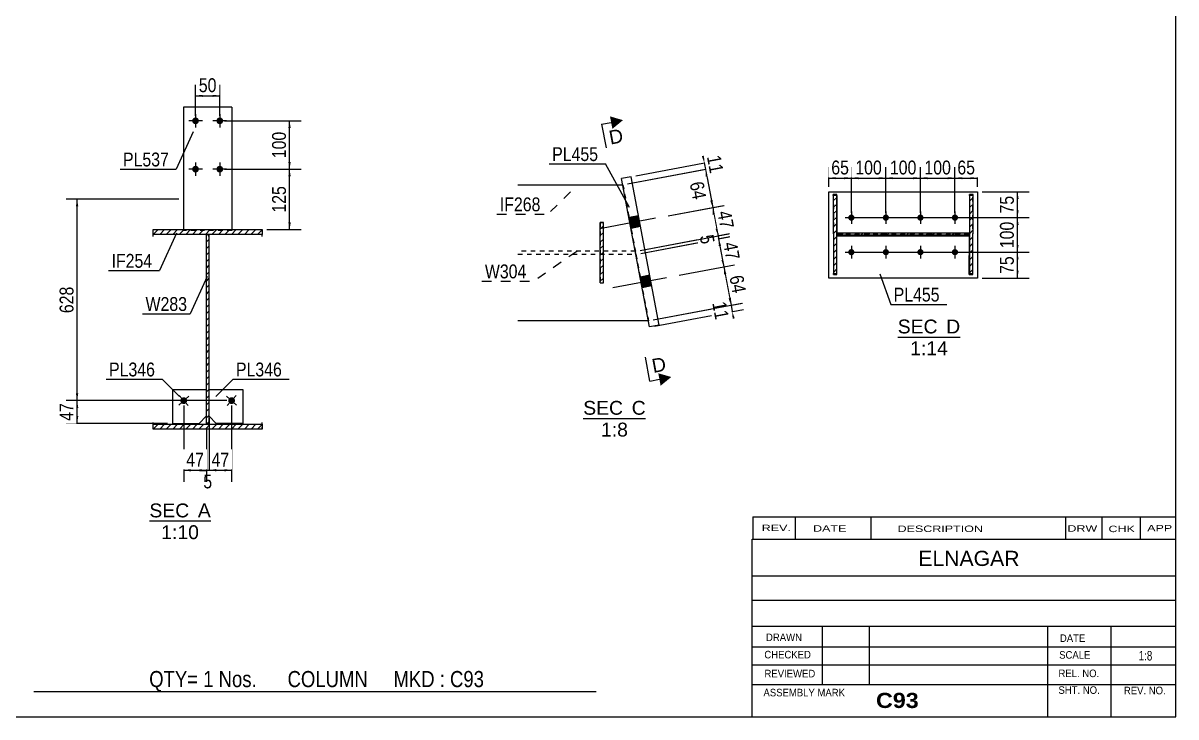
# Model space of a CAD drawing. Header units: millimetres. Extents: x -276 to 137, y -175 to 112.
# Drawn here: x -101.4 to 136.9, y -174.6 to -31.1 of the extents above; entities that cross this region are included whole.
import ezdxf

# ---------------------------------------------------------------- set-up
doc = ezdxf.new("R2010")
doc.units = ezdxf.units.MM
doc.linetypes.add('DXK_LINE_DOT1', pattern=[1.8814, 0.9407, -0.9407])
doc.linetypes.add('DXK_LINE_DOT2', pattern=[3.9198, 1.9599, -1.9599])
doc.styles.add('Arial', font='ARIAL.TTF', dxfattribs={"height": 0.2})
doc.styles.add('Arial Bold', font='ARIALBD.TTF', dxfattribs={"height": 0.2})
doc.styles.add('Arial Narrow', font='ARIALN.TTF', dxfattribs={"height": 0.2})

# ---------------------------------------------------------------- blocks, each defined once
blk = doc.blocks.new('Unknown-622170523-1210')
at = {"color": 5, "linetype": 'Continuous'}
for p, q in [((136.94, -174.57), (136.94, 112.43)), ((-273.06, -174.57), (136.94, -174.57))]:
    blk.add_line(p, q, dxfattribs=at)
blk = doc.blocks.new('Unknown-622170523-12 - 1257')
at = {"color": 1, "linetype": 'Continuous'}
blk.add_line((-75.31, -134.05), (-62.63, -134.05), dxfattribs=at)
at = {"color": 0, "linetype": 'Continuous'}
for points in [[(-67.09, -133.3), (-67.09, -130.3), (-75.31, -130.3), (-75.31, -133.3)], [(-62.63, -133.3), (-62.63, -130.3), (-65.29, -130.3), (-65.29, -133.3)], [(-65.08, -137.8), (-65.08, -134.8), (-72.86, -134.8), (-72.86, -137.8)]]:
    blk.add_wipeout(points, dxfattribs=at)
at = {"color": 136, "linetype": 'Continuous', "style": 'Arial'}
for s, height, p in [('SEC', 2.865, (-75.31, -133.3)), ('A', 2.87, (-65.29, -133.3)), ('1:10', 2.865, (-72.86, -137.8))]:
    blk.add_text(s, height=height, dxfattribs=at).set_placement(p)
blk = doc.blocks.new('Unknown-622170523-13 - 23750')
at = {"color": 1, "linetype": 'Continuous'}
blk.add_line((79.42, -96.01), (92.33, -96.01), dxfattribs=at)
at = {"color": 0, "linetype": 'Continuous'}
for points in [[(87.64, -95.26), (87.64, -92.26), (79.42, -92.26), (79.42, -95.26)], [(92.33, -95.26), (92.33, -92.26), (89.44, -92.26), (89.44, -95.26)], [(89.77, -99.76), (89.77, -96.76), (81.99, -96.76), (81.99, -99.76)]]:
    blk.add_wipeout(points, dxfattribs=at)
at = {"color": 136, "linetype": 'Continuous', "style": 'Arial'}
for s, height, p in [('SEC', 2.865, (79.42, -95.26)), ('D', 2.87, (89.44, -95.26)), ('1:14', 2.865, (81.99, -99.76))]:
    blk.add_text(s, height=height, dxfattribs=at).set_placement(p)
blk = doc.blocks.new('Unknown-622170523-14 - 12879')
at = {"color": 1, "linetype": 'Continuous'}
blk.add_line((14.39, -112.83), (27.3, -112.83), dxfattribs=at)
at = {"color": 0, "linetype": 'Continuous'}
for points in [[(22.61, -112.08), (22.61, -109.08), (14.39, -109.08), (14.39, -112.08)], [(27.3, -112.08), (27.3, -109.08), (24.41, -109.08), (24.41, -112.08)], [(23.63, -116.58), (23.63, -113.58), (18.07, -113.58), (18.07, -116.58)]]:
    blk.add_wipeout(points, dxfattribs=at)
at = {"color": 136, "linetype": 'Continuous', "style": 'Arial'}
for s, height, p in [('SEC', 2.865, (14.39, -112.08)), ('C', 2.87, (24.41, -112.08)), ('1:8', 2.865, (18.07, -116.58))]:
    blk.add_text(s, height=height, dxfattribs=at).set_placement(p)
blk = doc.blocks.new('Part-622170523-9562 - 1257')
at = {"linetype": 'Continuous'}
h = blk.add_hatch(dxfattribs=at)
h.set_pattern_fill('', scale=0.3, style=0, pattern_type=0)
h.set_pattern_definition([(45, (-74.5075, -115.0615), (-0.67352, 0.67352), [])])
h.paths.add_polyline_path([(-74.51, -114.06), (-74.51, -115.06), (-52.01, -115.06), (-52.01, -114.06)])
at = {"color": 2, "linetype": 'Continuous'}
for p, q in [((-74.51, -114.06), (-74.51, -113.66)), ((-74.51, -115.06), (-74.51, -114.06)), ((-74.51, -114.06), (-52.01, -114.06)), ((-52.01, -114.06), (-52.01, -113.66)), ((-52.01, -114.06), (-52.01, -115.06)), ((-52.01, -115.06), (-74.51, -115.06))]:
    blk.add_line(p, q, dxfattribs=at)
at = {"color": 7, "linetype": 'DXK_LINE_DOT1'}
for p, q in [((-74.51, -115.06), (-74.51, -114.66)), ((-52.01, -115.06), (-52.01, -114.66))]:
    blk.add_line(p, q, dxfattribs=at)
blk = doc.blocks.new('Bolt-622170523-15239 - 1257')
at = {"linetype": 'Continuous'}
for points in [[(-65.06, -51.29, -1), (-66.46, -51.29, -1)], [(-60.06, -51.29, -1), (-61.46, -51.29, -1)], [(-65.06, -61.29, -1), (-66.46, -61.29, -1)], [(-60.06, -61.29, -1), (-61.46, -61.29, -1)]]:
    blk.add_hatch(color=3, dxfattribs=at).paths.add_polyline_path(points)
at = {"color": 3, "linetype": 'Continuous'}
for p, q in [((-65.76, -49.89), (-65.76, -52.69)), ((-60.76, -49.89), (-60.76, -52.69)), ((-64.36, -51.29), (-67.16, -51.29)), ((-59.36, -51.29), (-62.16, -51.29)), ((-64.36, -61.29), (-67.16, -61.29)), ((-65.76, -59.89), (-65.76, -62.69)), ((-59.36, -61.29), (-62.16, -61.29)), ((-60.76, -59.89), (-60.76, -62.69))]:
    blk.add_line(p, q, dxfattribs=at)
blk = doc.blocks.new('Part-622170523-9581 - 1257')
at = {"color": 2, "linetype": 'Continuous'}
for p, q in [((-68.26, -48.45), (-68.26, -73.79)), ((-58.26, -48.45), (-68.26, -48.45)), ((-58.26, -48.45), (-58.26, -73.79))]:
    blk.add_line(p, q, dxfattribs=at)
at = {"color": 7, "linetype": 'DXK_LINE_DOT1'}
for p, q in [((-68.26, -73.79), (-68.26, -73.95)), ((-58.26, -73.79), (-58.26, -73.95)), ((-58.26, -73.95), (-68.26, -73.95))]:
    blk.add_line(p, q, dxfattribs=at)
blk = doc.blocks.new('Part-622170523-15208 - 1257')
at = {"color": 2, "linetype": 'Continuous'}
for p, q in [((-70.54, -106.86), (-63.54, -106.86)), ((-70.54, -106.86), (-70.54, -113.86)), ((-63.54, -106.86), (-63.54, -112.36)), ((-70.54, -113.86), (-65.04, -113.86)), ((-63.54, -112.36), (-65.04, -113.86))]:
    blk.add_line(p, q, dxfattribs=at)
blk = doc.blocks.new('Part-622170523-9630 - 1257')
at = {"linetype": 'Continuous'}
h = blk.add_hatch(dxfattribs=at)
h.set_pattern_fill('', scale=0.3, style=0, pattern_type=0)
h.set_pattern_definition([(45, (-63.5075, -114.0614), (-0.67352, 0.67352), [])])
h.paths.add_polyline_path([(-63.51, -74.79), (-63.51, -114.06), (-63.01, -114.06), (-63.01, -74.79)])
at = {"color": 7, "linetype": 'DXK_LINE_DOT1'}
for p, q in [((-63.51, -75.19), (-63.51, -74.79)), ((-63.01, -75.19), (-63.01, -74.79)), ((-63.51, -114.06), (-63.51, -113.66)), ((-63.01, -114.06), (-63.01, -113.66))]:
    blk.add_line(p, q, dxfattribs=at)
at = {"color": 2, "linetype": 'Continuous'}
for p, q in [((-63.51, -91.76), (-63.51, -74.79)), ((-63.51, -74.79), (-63.01, -74.79)), ((-63.01, -74.79), (-63.01, -91.76)), ((-63.51, -114.06), (-63.51, -91.86)), ((-63.01, -91.86), (-63.01, -114.06)), ((-63.01, -114.06), (-63.51, -114.06))]:
    blk.add_line(p, q, dxfattribs=at)
blk = doc.blocks.new('Part-622170523-15187 - 1257')
at = {"linetype": 'Continuous'}
h = blk.add_hatch(dxfattribs=at)
h.set_pattern_fill('', scale=0.3, style=0, pattern_type=0)
h.set_pattern_definition([(45, (-74.5075, -74.7867), (-0.67352, 0.67352), [])])
h.paths.add_polyline_path([(-74.51, -73.79), (-74.51, -74.79), (-52.01, -74.79), (-52.01, -73.79)])
at = {"color": 7, "linetype": 'DXK_LINE_DOT1'}
for p, q in [((-74.51, -74.19), (-74.51, -73.79)), ((-52.01, -74.19), (-52.01, -73.79))]:
    blk.add_line(p, q, dxfattribs=at)
at = {"color": 2, "linetype": 'Continuous'}
for p, q in [((-74.51, -74.79), (-74.51, -73.79)), ((-74.51, -73.79), (-52.01, -73.79)), ((-52.01, -73.79), (-52.01, -74.79)), ((-74.51, -75.19), (-74.51, -74.79)), ((-52.01, -74.79), (-74.51, -74.79)), ((-52.01, -75.19), (-52.01, -74.79))]:
    blk.add_line(p, q, dxfattribs=at)
blk = doc.blocks.new('Part-622170523-15211 - 1257')
at = {"color": 2, "linetype": 'Continuous'}
for p, q in [((-62.98, -112.36), (-62.98, -106.86)), ((-62.98, -106.86), (-55.98, -106.86)), ((-55.98, -106.86), (-55.98, -113.86)), ((-61.48, -113.86), (-62.98, -112.36)), ((-55.98, -113.86), (-61.48, -113.86))]:
    blk.add_line(p, q, dxfattribs=at)
blk = doc.blocks.new('Bolt-622170523-15260 - 1257')
at = {"linetype": 'Continuous'}
blk.add_hatch(color=3, dxfattribs=at).paths.add_polyline_path([(-67.69, -108.69, -1), (-68.73, -109.63, -1)])
at = {"color": 3, "linetype": 'Continuous'}
for p, q in [((-67.17, -108.22), (-69.24, -110.1)), ((-69.15, -108.12), (-67.27, -110.2))]:
    blk.add_line(p, q, dxfattribs=at)
blk = doc.blocks.new('Bolt-622170523-15263 - 1257')
at = {"linetype": 'Continuous'}
blk.add_hatch(color=3, dxfattribs=at).paths.add_polyline_path([(-57.79, -109.63, -1), (-58.83, -108.69, -1)])
at = {"color": 3, "linetype": 'Continuous'}
for p, q in [((-57.27, -110.1), (-59.34, -108.22)), ((-57.37, -108.12), (-59.25, -110.2))]:
    blk.add_line(p, q, dxfattribs=at)
blk = doc.blocks.new('Part-622170523-23816 - 23750')
at = {"color": 2, "linetype": 'Continuous'}
for p, q in [((65.18, -83.81), (65.18, -65.96)), ((65.18, -65.96), (95.9, -65.96)), ((95.9, -65.96), (95.9, -83.81)), ((95.9, -83.81), (65.18, -83.81))]:
    blk.add_line(p, q, dxfattribs=at)
blk = doc.blocks.new('Part-622170523-23751 - 23750')
at = {"linetype": 'Continuous'}
h = blk.add_hatch(dxfattribs=at)
h.set_pattern_fill('', scale=0.3, style=0, pattern_type=0)
h.set_pattern_definition([(45, (66.8234, -74.5269), (-0.67352, 0.67352), [])])
h.paths.add_polyline_path([(94.26, -74.53), (66.82, -74.53), (66.82, -74.89), (94.25, -74.89)])
at = {"color": 7, "linetype": 'DXK_LINE_DOT1'}
for p, q in [((66.84, -74.7), (66.82, -74.53)), ((66.84, -75.07), (66.84, -74.7)), ((66.84, -74.7), (94.24, -74.7)), ((94.24, -74.7), (94.26, -74.53)), ((94.24, -74.7), (94.24, -75.07))]:
    blk.add_line(p, q, dxfattribs=at)
at = {"color": 2, "linetype": 'Continuous'}
for p, q in [((94.26, -74.53), (66.82, -74.53)), ((66.82, -74.53), (66.82, -74.89)), ((66.82, -74.89), (66.84, -75.07)), ((66.82, -74.89), (94.25, -74.89)), ((66.84, -75.07), (94.24, -75.07)), ((94.24, -75.07), (94.25, -74.89)), ((94.25, -74.89), (94.26, -74.53))]:
    blk.add_line(p, q, dxfattribs=at)
blk = doc.blocks.new('Part-622170523-23772 - 23750')
at = {"linetype": 'Continuous'}
h = blk.add_hatch(dxfattribs=at)
h.set_pattern_fill('', scale=0.3, style=0, pattern_type=0)
h.set_pattern_definition([(45, (94.2796, -66.5324), (-0.67352, 0.67352), [])])
h.paths.add_polyline_path([(94.99, -66.53), (94.28, -66.53), (94.23, -82.88), (94.94, -82.88)])
at = {"color": 2, "linetype": 'Continuous'}
for p, q in [((94.28, -66.53), (94.23, -82.88)), ((94.26, -66.71), (94.24, -74.53)), ((94.26, -66.71), (94.28, -66.53)), ((94.99, -66.53), (94.28, -66.53)), ((94.94, -82.88), (94.99, -66.53)), ((94.21, -83.06), (94.24, -75.07)), ((94.21, -83.06), (94.23, -82.88)), ((94.21, -83.06), (94.93, -83.06)), ((94.23, -82.88), (94.94, -82.88)), ((94.93, -83.06), (94.94, -82.88))]:
    blk.add_line(p, q, dxfattribs=at)
at = {"color": 7, "linetype": 'DXK_LINE_DOT1'}
for p, q in [((94.98, -66.71), (94.26, -66.71)), ((94.93, -83.06), (94.98, -66.71)), ((94.98, -66.71), (94.99, -66.53)), ((94.24, -74.53), (94.24, -74.7))]:
    blk.add_line(p, q, dxfattribs=at)
blk = doc.blocks.new('Part-622170523-23756 - 23750')
at = {"linetype": 'Continuous'}
h = blk.add_hatch(dxfattribs=at)
h.set_pattern_fill('', scale=0.3, style=0, pattern_type=0)
h.set_pattern_definition([(45, (66.085, -66.5324), (-0.67352, 0.67352), [])])
h.paths.add_polyline_path([(66.8, -66.53), (66.09, -66.53), (66.13, -82.88), (66.85, -82.88)])
at = {"color": 7, "linetype": 'DXK_LINE_DOT1'}
for p, q in [((66.1, -66.71), (66.09, -66.53)), ((66.82, -66.71), (66.1, -66.71)), ((66.1, -66.71), (66.15, -83.06)), ((66.84, -74.53), (66.84, -74.7))]:
    blk.add_line(p, q, dxfattribs=at)
at = {"color": 2, "linetype": 'Continuous'}
for p, q in [((66.8, -66.53), (66.09, -66.53)), ((66.09, -66.53), (66.13, -82.88)), ((66.82, -66.71), (66.8, -66.53)), ((66.85, -82.88), (66.8, -66.53)), ((66.82, -66.71), (66.84, -74.53)), ((66.86, -83.06), (66.84, -75.07)), ((66.15, -83.06), (66.13, -82.88)), ((66.13, -82.88), (66.85, -82.88)), ((66.15, -83.06), (66.86, -83.06)), ((66.86, -83.06), (66.85, -82.88))]:
    blk.add_line(p, q, dxfattribs=at)
blk = doc.blocks.new('Bolt-622170523-23877 - 23750')
at = {"linetype": 'Continuous'}
for points in [[(69.83, -70.67, -1), (69.83, -71.96, -1)], [(76.97, -70.67, -1), (76.97, -71.96, -1)], [(84.11, -70.67, -1), (84.11, -71.96, -1)], [(91.25, -70.67, -1), (91.25, -71.96, -1)], [(69.83, -77.81, -1), (69.83, -79.1, -1)], [(76.97, -77.81, -1), (76.97, -79.1, -1)], [(84.11, -77.81, -1), (84.11, -79.1, -1)], [(91.25, -77.81, -1), (91.25, -79.1, -1)]]:
    blk.add_hatch(color=3, dxfattribs=at).paths.add_polyline_path(points)
at = {"color": 3, "linetype": 'Continuous'}
for p, q in [((68.54, -71.31), (71.11, -71.31)), ((69.83, -70.03), (69.83, -72.6)), ((75.68, -71.31), (78.25, -71.31)), ((76.97, -70.03), (76.97, -72.6)), ((82.83, -71.31), (85.4, -71.31)), ((84.11, -70.03), (84.11, -72.6)), ((89.97, -71.31), (92.54, -71.31)), ((91.25, -70.03), (91.25, -72.6)), ((68.54, -78.46), (71.11, -78.46)), ((69.83, -77.17), (69.83, -79.74)), ((75.68, -78.46), (78.25, -78.46)), ((76.97, -77.17), (76.97, -79.74)), ((82.83, -78.46), (85.4, -78.46)), ((84.11, -77.17), (84.11, -79.74)), ((89.97, -78.46), (92.54, -78.46)), ((91.25, -77.17), (91.25, -79.74))]:
    blk.add_line(p, q, dxfattribs=at)
blk = doc.blocks.new('Part-622170523-17867 - 12879')
at = {"color": 2, "linetype": 'Continuous'}
for p, q in [((24.31, -62.85), (22.34, -63.22)), ((28.11, -93.93), (22.34, -63.22)), ((30.08, -93.56), (24.31, -62.85)), ((30.08, -93.56), (28.11, -93.93))]:
    blk.add_line(p, q, dxfattribs=at)
blk = doc.blocks.new('Part-622170523-12938 - 12879')
at = {"linetype": 'Continuous'}
h = blk.add_hatch(dxfattribs=at)
h.set_pattern_fill('', scale=0.3, style=0, pattern_type=0)
h.set_pattern_definition([(45, (17.9218, -72.3231), (-0.67352, 0.67352), [])])
h.paths.add_polyline_path([(18.55, -72.32), (17.92, -72.32), (17.92, -84.82), (18.55, -84.82)])
at = {"color": 7, "linetype": 'DXK_LINE_DOT1'}
for p, q in [((18.55, -72.32), (17.92, -72.32)), ((17.92, -72.32), (17.92, -84.82)), ((18.55, -84.82), (18.55, -72.32)), ((17.92, -84.82), (18.55, -84.82))]:
    blk.add_line(p, q, dxfattribs=at)
at = {"color": 2, "linetype": 'Continuous'}
for p, q in [((17.92, -84.82), (17.92, -72.32)), ((17.92, -72.32), (18.55, -72.32)), ((18.55, -84.82), (18.55, -72.32)), ((17.92, -84.82), (18.55, -84.82))]:
    blk.add_line(p, q, dxfattribs=at)
blk = doc.blocks.new('Part-622170523-12890 - 12879')
at = {"color": 7, "linetype": 'DXK_LINE_DOT1'}
for p, q in [((25.17, -78.26), (0.9, -78.26)), ((25.29, -78.89), (25.17, -78.26)), ((0.9, -78.89), (25.29, -78.89))]:
    blk.add_line(p, q, dxfattribs=at)
blk = doc.blocks.new('Part-622170523-12895 - 12879')
at = {"color": 7, "linetype": 'DXK_LINE_DOT1'}
for p, q in [((0.9, -64.51), (22.59, -64.51)), ((22.59, -64.51), (25.17, -78.26)), ((25.29, -78.89), (27.87, -92.64)), ((27.87, -92.64), (0.9, -92.64))]:
    blk.add_line(p, q, dxfattribs=at)
blk = doc.blocks.new('Part-622170523-15293 - 12879')
at = {"color": 2, "linetype": 'Continuous'}
for p, q in [((0.9, -64.51), (22.59, -64.51)), ((27.87, -92.64), (0.9, -92.64))]:
    blk.add_line(p, q, dxfattribs=at)
blk = doc.blocks.new('Bolt-622170523-17870 - 12879')
at = {"linetype": 'Continuous'}
for points in [[(23.87, -71.32), (24.28, -73.54), (26.25, -73.17), (25.83, -70.96)], [(23.87, -71.32), (24.28, -73.54), (26.25, -73.17), (25.83, -70.96)], [(23.87, -71.32), (24.28, -73.54), (26.25, -73.17), (25.83, -70.96)], [(23.87, -71.32), (24.28, -73.54), (26.25, -73.17), (25.83, -70.96)], [(26.17, -83.61), (26.59, -85.82), (28.56, -85.45), (28.14, -83.24)], [(26.17, -83.61), (26.59, -85.82), (28.56, -85.45), (28.14, -83.24)], [(26.17, -83.61), (26.59, -85.82), (28.56, -85.45), (28.14, -83.24)], [(26.17, -83.61), (26.59, -85.82), (28.56, -85.45), (28.14, -83.24)]]:
    blk.add_hatch(color=3, dxfattribs=at).paths.add_polyline_path(points)
at = {"color": 3, "linetype": 'Continuous'}
for p, q in [((29.33, -71.44), (18.18, -73.54)), ((29.33, -71.44), (18.18, -73.54)), ((29.33, -71.44), (18.18, -73.54)), ((29.33, -71.44), (18.18, -73.54)), ((25.83, -70.96), (23.87, -71.32)), ((25.83, -70.96), (23.87, -71.32)), ((25.83, -70.96), (23.87, -71.32)), ((25.83, -70.96), (23.87, -71.32)), ((26.25, -73.17), (24.28, -73.54)), ((26.25, -73.17), (24.28, -73.54)), ((26.25, -73.17), (24.28, -73.54)), ((26.25, -73.17), (24.28, -73.54)), ((28.14, -83.24), (26.17, -83.61)), ((28.14, -83.24), (26.17, -83.61)), ((28.14, -83.24), (26.17, -83.61)), ((28.14, -83.24), (26.17, -83.61)), ((31.63, -83.73), (20.48, -85.82)), ((31.63, -83.73), (20.48, -85.82)), ((31.63, -83.73), (20.48, -85.82)), ((31.63, -83.73), (20.48, -85.82)), ((28.56, -85.45), (26.59, -85.82)), ((28.56, -85.45), (26.59, -85.82)), ((28.56, -85.45), (26.59, -85.82)), ((28.56, -85.45), (26.59, -85.82))]:
    blk.add_line(p, q, dxfattribs=at)
blk = doc.blocks.new('StraightDimension-622170523-21143 - 1257')
at = {"linetype": 'Continuous'}
for points in [[(-61.48, -123.8), (-62.98, -123.55), (-61.48, -123.3)], [(-59.81, -123.3), (-58.31, -123.55), (-59.81, -123.8)]]:
    blk.add_hatch(color=7, dxfattribs=at).paths.add_polyline_path(points)
at = {"color": 7, "linetype": 'Continuous'}
for p, q in [((-58.31, -110.16), (-58.31, -125.95)), ((-62.98, -112.76), (-62.98, -125.95)), ((-62.98, -123.55), (-58.31, -123.55))]:
    blk.add_line(p, q, dxfattribs=at)
at = {"color": 0}
blk.add_wipeout([(-58.21, -123.4), (-58.21, -119.2), (-63.07, -119.2), (-63.07, -123.4)], dxfattribs=at)
at = {"color": 3, "style": 'Arial Narrow'}
blk.add_text('47', height=2.863, dxfattribs=at).set_placement((-62.47, -122.8))
blk = doc.blocks.new('StraightDimension-622170523-21144 - 1257')
at = {"linetype": 'Continuous'}
for points in [[(-65.01, -123.3), (-63.51, -123.55), (-65.01, -123.8)], [(-61.48, -123.8), (-62.98, -123.55), (-61.48, -123.3)]]:
    blk.add_hatch(color=7, dxfattribs=at).paths.add_polyline_path(points)
at = {"color": 7, "linetype": 'Continuous'}
for p, q in [((-62.98, -112.76), (-62.98, -125.8)), ((-63.51, -114.73), (-63.51, -125.8)), ((-63.51, -123.55), (-62.98, -123.55))]:
    blk.add_line(p, q, dxfattribs=at)
at = {"color": 0}
blk.add_wipeout([(-61.73, -127.9), (-61.73, -123.7), (-64.76, -123.7), (-64.76, -127.9)], dxfattribs=at)
at = {"color": 3, "style": 'Arial Narrow'}
blk.add_text('5', height=2.86, dxfattribs=at).set_placement((-64.16, -127.3))
blk = doc.blocks.new('StraightDimension-622170523-21183 - 1257')
at = {"linetype": 'Continuous'}
for points in [[(-90.51, -110.66), (-90.26, -109.16), (-90.01, -110.66)], [(-90.01, -112.36), (-90.26, -113.86), (-90.51, -112.36)]]:
    blk.add_hatch(color=7, dxfattribs=at).paths.add_polyline_path(points)
at = {"color": 7, "linetype": 'Continuous'}
for p, q in [((-59.31, -109.16), (-92.51, -109.16)), ((-90.26, -113.86), (-90.26, -109.16)), ((-71.54, -113.86), (-92.51, -113.86))]:
    blk.add_line(p, q, dxfattribs=at)
at = {"color": 0}
blk.add_wipeout([(-90.41, -109.08), (-94.61, -109.08), (-94.61, -113.94), (-90.41, -113.94)], dxfattribs=at)
at = {"color": 3, "style": 'Arial Narrow'}
blk.add_text('47', height=2.863, rotation=90.0002, dxfattribs=at).set_placement((-91.01, -113.34))
blk = doc.blocks.new('StraightDimension-622170523-14575 - 1257')
at = {"linetype": 'Continuous'}
for points in [[(-64.26, -46.36), (-65.76, -46.11), (-64.26, -45.86)], [(-62.26, -45.86), (-60.76, -46.11), (-62.26, -46.36)]]:
    blk.add_hatch(color=7, dxfattribs=at).paths.add_polyline_path(points)
at = {"color": 7, "linetype": 'Continuous'}
for p, q in [((-65.76, -50.29), (-65.76, -43.86)), ((-60.76, -50.29), (-60.76, -43.86)), ((-65.76, -46.11), (-60.76, -46.11))]:
    blk.add_line(p, q, dxfattribs=at)
at = {"color": 0}
blk.add_wipeout([(-60.83, -45.96), (-60.83, -41.76), (-65.69, -41.76), (-65.69, -45.96)], dxfattribs=at)
at = {"color": 3, "style": 'Arial Narrow'}
blk.add_text('50', height=2.863, dxfattribs=at).set_placement((-65.09, -45.36))
blk = doc.blocks.new('StraightDimension-622170523-21057 - 1257')
at = {"linetype": 'Continuous'}
for points in [[(-46.58, -52.79), (-46.33, -51.29), (-46.08, -52.79)], [(-46.08, -59.79), (-46.33, -61.29), (-46.58, -59.79)]]:
    blk.add_hatch(color=7, dxfattribs=at).paths.add_polyline_path(points)
at = {"color": 7, "linetype": 'Continuous'}
for p, q in [((-59.76, -51.29), (-43.93, -51.29)), ((-46.33, -61.29), (-46.33, -51.29)), ((-59.76, -61.29), (-43.93, -61.29))]:
    blk.add_line(p, q, dxfattribs=at)
at = {"color": 0}
blk.add_wipeout([(-46.48, -52.95), (-50.68, -52.95), (-50.68, -59.63), (-46.48, -59.63)], dxfattribs=at)
at = {"color": 3, "style": 'Arial Narrow'}
blk.add_text('100', height=2.863, rotation=90.0002, dxfattribs=at).set_placement((-47.08, -59.03))
blk = doc.blocks.new('StraightDimension-622170523-21058 - 1257')
at = {"linetype": 'Continuous'}
for points in [[(-46.58, -62.79), (-46.33, -61.29), (-46.08, -62.79)], [(-46.08, -72.29), (-46.33, -73.79), (-46.58, -72.29)]]:
    blk.add_hatch(color=7, dxfattribs=at).paths.add_polyline_path(points)
at = {"color": 7, "linetype": 'Continuous'}
for p, q in [((-59.76, -61.29), (-43.93, -61.29)), ((-46.33, -73.79), (-46.33, -61.29)), ((-51.01, -73.79), (-43.93, -73.79))]:
    blk.add_line(p, q, dxfattribs=at)
at = {"color": 0}
blk.add_wipeout([(-46.48, -64.2), (-50.68, -64.2), (-50.68, -70.88), (-46.48, -70.88)], dxfattribs=at)
at = {"color": 3, "style": 'Arial Narrow'}
blk.add_text('125', height=2.863, rotation=90.0002, dxfattribs=at).set_placement((-47.08, -70.28))
blk = doc.blocks.new('StraightDimension-622170523-21145 - 1257')
at = {"linetype": 'Continuous'}
for points in [[(-66.71, -123.8), (-68.21, -123.55), (-66.71, -123.3)], [(-65.01, -123.3), (-63.51, -123.55), (-65.01, -123.8)]]:
    blk.add_hatch(color=7, dxfattribs=at).paths.add_polyline_path(points)
at = {"color": 7, "linetype": 'Continuous'}
for p, q in [((-68.21, -110.16), (-68.21, -125.95)), ((-63.51, -114.73), (-63.51, -125.95)), ((-68.21, -123.55), (-63.51, -123.55))]:
    blk.add_line(p, q, dxfattribs=at)
at = {"color": 0}
blk.add_wipeout([(-63.43, -123.4), (-63.43, -119.2), (-68.29, -119.2), (-68.29, -123.4)], dxfattribs=at)
at = {"color": 3, "style": 'Arial Narrow'}
blk.add_text('47', height=2.863, dxfattribs=at).set_placement((-67.69, -122.8))
blk = doc.blocks.new('StraightDimension-622170523-21182 - 1257')
at = {"linetype": 'Continuous'}
for points in [[(-90.51, -68.99), (-90.26, -67.49), (-90.01, -68.99)], [(-90.01, -107.66), (-90.26, -109.16), (-90.51, -107.66)]]:
    blk.add_hatch(color=7, dxfattribs=at).paths.add_polyline_path(points)
at = {"color": 7, "linetype": 'Continuous'}
for p, q in [((-69.21, -67.49), (-92.51, -67.49)), ((-90.26, -109.16), (-90.26, -67.49)), ((-59.31, -109.16), (-92.51, -109.16))]:
    blk.add_line(p, q, dxfattribs=at)
at = {"color": 0}
blk.add_wipeout([(-90.41, -84.98), (-94.61, -84.98), (-94.61, -91.67), (-90.41, -91.67)], dxfattribs=at)
at = {"color": 3, "style": 'Arial Narrow'}
blk.add_text('628', height=2.863, rotation=90.0002, dxfattribs=at).set_placement((-91.01, -91.07))
blk = doc.blocks.new('StraightDimension-622170523-23906 - 23750')
at = {"linetype": 'Continuous'}
for points in [[(92.75, -63.38), (91.25, -63.13), (92.75, -62.88)], [(94.4, -62.88), (95.9, -63.13), (94.4, -63.38)]]:
    blk.add_hatch(color=7, dxfattribs=at).paths.add_polyline_path(points)
at = {"color": 7, "linetype": 'Continuous'}
for p, q in [((91.25, -70.31), (91.25, -60.88)), ((95.9, -64.96), (95.9, -60.88)), ((91.25, -63.13), (95.9, -63.13))]:
    blk.add_line(p, q, dxfattribs=at)
at = {"color": 0}
blk.add_wipeout([(96, -62.98), (96, -58.78), (91.15, -58.78), (91.15, -62.98)], dxfattribs=at)
at = {"color": 3, "style": 'Arial Narrow'}
blk.add_text('65', height=2.863, dxfattribs=at).set_placement((91.75, -62.38))
blk = doc.blocks.new('StraightDimension-622170523-23907 - 23750')
at = {"linetype": 'Continuous'}
for points in [[(85.61, -63.38), (84.11, -63.13), (85.61, -62.88)], [(89.75, -62.88), (91.25, -63.13), (89.75, -63.38)]]:
    blk.add_hatch(color=7, dxfattribs=at).paths.add_polyline_path(points)
at = {"color": 7, "linetype": 'Continuous'}
for p, q in [((84.11, -70.31), (84.11, -60.88)), ((91.25, -70.31), (91.25, -60.88)), ((84.11, -63.13), (91.25, -63.13))]:
    blk.add_line(p, q, dxfattribs=at)
at = {"color": 0}
blk.add_wipeout([(91.02, -62.98), (91.02, -58.78), (84.34, -58.78), (84.34, -62.98)], dxfattribs=at)
at = {"color": 3, "style": 'Arial Narrow'}
blk.add_text('100', height=2.863, dxfattribs=at).set_placement((84.94, -62.38))
blk = doc.blocks.new('StraightDimension-622170523-23908 - 23750')
at = {"linetype": 'Continuous'}
for points in [[(78.47, -63.38), (76.97, -63.13), (78.47, -62.88)], [(82.61, -62.88), (84.11, -63.13), (82.61, -63.38)]]:
    blk.add_hatch(color=7, dxfattribs=at).paths.add_polyline_path(points)
at = {"color": 7, "linetype": 'Continuous'}
for p, q in [((76.97, -70.31), (76.97, -60.88)), ((84.11, -70.31), (84.11, -60.88)), ((76.97, -63.13), (84.11, -63.13))]:
    blk.add_line(p, q, dxfattribs=at)
at = {"color": 0}
blk.add_wipeout([(83.88, -62.98), (83.88, -58.78), (77.2, -58.78), (77.2, -62.98)], dxfattribs=at)
at = {"color": 3, "style": 'Arial Narrow'}
blk.add_text('100', height=2.863, dxfattribs=at).set_placement((77.8, -62.38))
blk = doc.blocks.new('StraightDimension-622170523-23909 - 23750')
at = {"linetype": 'Continuous'}
for points in [[(71.33, -63.38), (69.83, -63.13), (71.33, -62.88)], [(75.47, -62.88), (76.97, -63.13), (75.47, -63.38)]]:
    blk.add_hatch(color=7, dxfattribs=at).paths.add_polyline_path(points)
at = {"color": 7, "linetype": 'Continuous'}
for p, q in [((69.83, -70.31), (69.83, -60.88)), ((76.97, -70.31), (76.97, -60.88)), ((69.83, -63.13), (76.97, -63.13))]:
    blk.add_line(p, q, dxfattribs=at)
at = {"color": 0}
blk.add_wipeout([(76.74, -62.98), (76.74, -58.78), (70.05, -58.78), (70.05, -62.98)], dxfattribs=at)
at = {"color": 3, "style": 'Arial Narrow'}
blk.add_text('100', height=2.863, dxfattribs=at).set_placement((70.65, -62.38))
blk = doc.blocks.new('StraightDimension-622170523-23910 - 23750')
at = {"linetype": 'Continuous'}
for points in [[(66.68, -63.38), (65.18, -63.13), (66.68, -62.88)], [(68.33, -62.88), (69.83, -63.13), (68.33, -63.38)]]:
    blk.add_hatch(color=7, dxfattribs=at).paths.add_polyline_path(points)
at = {"color": 7, "linetype": 'Continuous'}
for p, q in [((65.18, -64.96), (65.18, -60.88)), ((69.83, -70.31), (69.83, -60.88)), ((65.18, -63.13), (69.83, -63.13))]:
    blk.add_line(p, q, dxfattribs=at)
at = {"color": 0}
blk.add_wipeout([(69.93, -62.98), (69.93, -58.78), (65.08, -58.78), (65.08, -62.98)], dxfattribs=at)
at = {"color": 3, "style": 'Arial Narrow'}
blk.add_text('65', height=2.863, dxfattribs=at).set_placement((65.68, -62.38))
blk = doc.blocks.new('StraightDimension-622170523-23933 - 23750')
at = {"linetype": 'Continuous'}
for points in [[(103.92, -67.46), (104.17, -65.96), (104.42, -67.46)], [(104.42, -69.81), (104.17, -71.31), (103.92, -69.81)]]:
    blk.add_hatch(color=7, dxfattribs=at).paths.add_polyline_path(points)
at = {"color": 7, "linetype": 'Continuous'}
for p, q in [((96.9, -65.96), (106.57, -65.96)), ((104.17, -71.31), (104.17, -65.96)), ((70.83, -71.31), (106.57, -71.31))]:
    blk.add_line(p, q, dxfattribs=at)
at = {"color": 0}
blk.add_wipeout([(104.02, -66.21), (99.82, -66.21), (99.82, -71.06), (104.02, -71.06)], dxfattribs=at)
at = {"color": 3, "style": 'Arial Narrow'}
blk.add_text('75', height=2.863, rotation=90.0002, dxfattribs=at).set_placement((103.42, -70.46))
blk = doc.blocks.new('StraightDimension-622170523-23934 - 23750')
at = {"linetype": 'Continuous'}
for points in [[(103.92, -72.81), (104.17, -71.31), (104.42, -72.81)], [(104.42, -76.96), (104.17, -78.46), (103.92, -76.96)]]:
    blk.add_hatch(color=7, dxfattribs=at).paths.add_polyline_path(points)
at = {"color": 7, "linetype": 'Continuous'}
for p, q in [((70.83, -71.31), (106.57, -71.31)), ((104.17, -78.46), (104.17, -71.31)), ((70.83, -78.46), (106.57, -78.46))]:
    blk.add_line(p, q, dxfattribs=at)
at = {"color": 0}
blk.add_wipeout([(104.02, -71.54), (99.82, -71.54), (99.82, -78.23), (104.02, -78.23)], dxfattribs=at)
at = {"color": 3, "style": 'Arial Narrow'}
blk.add_text('100', height=2.863, rotation=90.0002, dxfattribs=at).set_placement((103.42, -77.63))
blk = doc.blocks.new('StraightDimension-622170523-23935 - 23750')
at = {"linetype": 'Continuous'}
for points in [[(103.92, -79.96), (104.17, -78.46), (104.42, -79.96)], [(104.42, -82.31), (104.17, -83.81), (103.92, -82.31)]]:
    blk.add_hatch(color=7, dxfattribs=at).paths.add_polyline_path(points)
at = {"color": 7, "linetype": 'Continuous'}
for p, q in [((70.83, -78.46), (106.57, -78.46)), ((104.17, -83.81), (104.17, -78.46)), ((96.9, -83.81), (106.57, -83.81))]:
    blk.add_line(p, q, dxfattribs=at)
at = {"color": 0}
blk.add_wipeout([(104.02, -78.71), (99.82, -78.71), (99.82, -83.56), (104.02, -83.56)], dxfattribs=at)
at = {"color": 3, "style": 'Arial Narrow'}
blk.add_text('75', height=2.863, rotation=90.0002, dxfattribs=at).set_placement((103.42, -82.96))
blk = doc.blocks.new('StraightDimension-622170523-21671 - 12879')
at = {"linetype": 'Continuous'}
for points in [[(44.93, -87.91), (44.96, -89.43), (44.44, -88)], [(45.23, -92.24), (45.2, -90.72), (45.72, -92.15)]]:
    blk.add_hatch(color=7, dxfattribs=at).paths.add_polyline_path(points)
at = {"color": 7, "linetype": 'Continuous'}
for p, q in [((28.85, -92.45), (47.32, -88.98)), ((29.1, -93.74), (47.56, -90.28)), ((44.96, -89.43), (45.2, -90.72))]:
    blk.add_line(p, q, dxfattribs=at)
at = {"color": 0}
blk.add_wipeout([(41.25, -93.26), (45.38, -92.49), (44.48, -87.71), (40.36, -88.49)], dxfattribs=at)
at = {"color": 3, "style": 'Arial Narrow'}
blk.add_text('11', height=2.863, rotation=-79.3661, dxfattribs=at).set_placement((41.06, -88.97))
blk = doc.blocks.new('StraightDimension-622170523-21672 - 12879')
at = {"linetype": 'Continuous'}
for points in [[(43.5, -83.03), (43.47, -81.51), (43.99, -82.93)], [(44.93, -87.91), (44.96, -89.43), (44.44, -88)]]:
    blk.add_hatch(color=7, dxfattribs=at).paths.add_polyline_path(points)
at = {"color": 7, "linetype": 'Continuous'}
for p, q in [((34.24, -83.24), (45.68, -81.09)), ((43.47, -81.51), (44.96, -89.43)), ((28.85, -92.45), (47.17, -89.01))]:
    blk.add_line(p, q, dxfattribs=at)
at = {"color": 0}
blk.add_wipeout([(44.81, -87.83), (48.94, -87.05), (48.04, -82.28), (43.91, -83.05)], dxfattribs=at)
at = {"color": 3, "style": 'Arial Narrow'}
blk.add_text('64', height=2.863, rotation=-79.3661, dxfattribs=at).set_placement((44.61, -83.53))
blk = doc.blocks.new('StraightDimension-622170523-21673 - 12879')
at = {"linetype": 'Continuous'}
for points in [[(42.41, -77.2), (42.38, -75.68), (42.9, -77.1)], [(43.44, -79.99), (43.47, -81.51), (42.95, -80.08)]]:
    blk.add_hatch(color=7, dxfattribs=at).paths.add_polyline_path(points)
at = {"color": 7, "linetype": 'Continuous'}
for p, q in [((26.27, -78.7), (44.59, -75.26)), ((42.38, -75.68), (43.47, -81.51)), ((34.24, -83.24), (45.68, -81.09))]:
    blk.add_line(p, q, dxfattribs=at)
at = {"color": 0}
blk.add_wipeout([(43.52, -80.95), (47.65, -80.18), (46.75, -75.4), (42.62, -76.18)], dxfattribs=at)
at = {"color": 3, "style": 'Arial Narrow'}
blk.add_text('47', height=2.863, rotation=-79.3661, dxfattribs=at).set_placement((43.32, -76.66))
blk = doc.blocks.new('StraightDimension-622170523-21674 - 12879')
at = {"linetype": 'Continuous'}
for points in [[(42.23, -73.53), (42.26, -75.05), (41.74, -73.62)], [(42.41, -77.2), (42.38, -75.68), (42.9, -77.1)]]:
    blk.add_hatch(color=7, dxfattribs=at).paths.add_polyline_path(points)
at = {"color": 7, "linetype": 'Continuous'}
for p, q in [((26.15, -78.08), (44.62, -74.61)), ((26.27, -78.7), (44.73, -75.23)), ((42.26, -75.05), (42.38, -75.68))]:
    blk.add_line(p, q, dxfattribs=at)
at = {"color": 0}
blk.add_wipeout([(38.32, -77.65), (42.45, -76.88), (41.89, -73.9), (37.76, -74.68)], dxfattribs=at)
at = {"color": 3, "style": 'Arial Narrow'}
blk.add_text('5', height=2.86, rotation=-79.3661, dxfattribs=at).set_placement((38.46, -75.16))
blk = doc.blocks.new('StraightDimension-622170523-21675 - 12879')
at = {"linetype": 'Continuous'}
for points in [[(41.19, -70.74), (41.16, -69.22), (41.69, -70.65)], [(42.23, -73.53), (42.26, -75.05), (41.74, -73.62)]]:
    blk.add_hatch(color=7, dxfattribs=at).paths.add_polyline_path(points)
at = {"color": 7, "linetype": 'Continuous'}
for p, q in [((31.94, -70.95), (43.37, -68.81)), ((41.16, -69.22), (42.26, -75.05)), ((26.15, -78.08), (44.47, -74.64))]:
    blk.add_line(p, q, dxfattribs=at)
at = {"color": 0}
blk.add_wipeout([(42.31, -74.49), (46.43, -73.72), (45.54, -68.95), (41.41, -69.72)], dxfattribs=at)
at = {"color": 3, "style": 'Arial Narrow'}
blk.add_text('47', height=2.863, rotation=-79.3661, dxfattribs=at).set_placement((42.11, -70.2))
blk = doc.blocks.new('StraightDimension-622170523-21676 - 12879')
at = {"linetype": 'Continuous'}
for points in [[(39.71, -62.82), (39.68, -61.3), (40.2, -62.73)], [(41.13, -67.7), (41.16, -69.22), (40.64, -67.79)]]:
    blk.add_hatch(color=7, dxfattribs=at).paths.add_polyline_path(points)
at = {"color": 7, "linetype": 'Continuous'}
for p, q in [((23.57, -64.33), (42.03, -60.86)), ((39.68, -61.3), (41.16, -69.22)), ((31.94, -70.95), (43.52, -68.78))]:
    blk.add_line(p, q, dxfattribs=at)
at = {"color": 0}
blk.add_wipeout([(36.59, -68.45), (40.72, -67.68), (39.82, -62.9), (35.7, -63.68)], dxfattribs=at)
at = {"color": 3, "style": 'Arial Narrow'}
blk.add_text('64', height=2.863, rotation=-79.3661, dxfattribs=at).set_placement((36.4, -64.16))
blk = doc.blocks.new('StraightDimension-622170523-21677 - 12879')
at = {"linetype": 'Continuous'}
for points in [[(39.4, -58.49), (39.43, -60.01), (38.91, -58.58)], [(39.71, -62.82), (39.68, -61.3), (40.2, -62.73)]]:
    blk.add_hatch(color=7, dxfattribs=at).paths.add_polyline_path(points)
at = {"color": 7, "linetype": 'Continuous'}
for p, q in [((25.29, -62.66), (41.64, -59.59)), ((23.57, -64.33), (41.89, -60.89)), ((39.43, -60.01), (39.68, -61.3))]:
    blk.add_line(p, q, dxfattribs=at)
at = {"color": 0}
blk.add_wipeout([(40.15, -63.01), (44.28, -62.24), (43.38, -57.47), (39.25, -58.24)], dxfattribs=at)
at = {"color": 3, "style": 'Arial Narrow'}
blk.add_text('11', height=2.863, rotation=-79.3661, dxfattribs=at).set_placement((39.95, -58.72))
blk = doc.blocks.new('CBS_CALLOFF-622170523-23970')
at = {"color": 7, "linetype": 'Continuous'}
blk.add_line((-99.18, -169.31), (17.05, -169.32), dxfattribs=at)
at = {"color": 3, "linetype": 'Continuous', "style": 'Arial Narrow'}
blk.add_text('QTY= 1 Nos.      COLUMN     MKD : C93', height=3.3405, dxfattribs=at).set_placement((-75.35, -168.41))
blk = doc.blocks.new('CBS_NAME_BLOG-622170523-23971')
at = {"color": 7, "linetype": 'Continuous'}
for p, q in [((49.35, -137.82), (136.87, -137.82)), ((49.35, -174.53), (49.35, -137.83)), ((49.35, -145.36), (136.87, -145.36)), ((49.43, -150.41), (136.94, -150.41)), ((49.35, -155.79), (136.87, -155.79)), ((63.88, -167.89), (63.88, -155.79)), ((73.56, -167.87), (73.56, -155.8)), ((110.48, -174.53), (110.48, -155.8)), ((123.53, -174.53), (123.53, -155.79)), ((49.36, -160.09), (136.94, -160.07)), ((49.35, -163.83), (136.87, -163.83)), ((49.35, -167.88), (136.87, -167.88)), ((49.35, -174.57), (136.94, -174.57))]:
    blk.add_line(p, q, dxfattribs=at)
at = {"color": 3, "linetype": 'Continuous', "style": 'Arial'}
blk.add_text('ELNAGAR', height=3.133, dxfattribs=at).set_placement((83.68, -143.35))
at = {"color": 3, "linetype": 'Continuous'}
for s, height, style, width, p in [('DRAWN', 1.566, 'Arial', 0.9, (52.18, -158.89)), ('DATE', 1.566, 'Arial', 0.9, (112.95, -159.06)), ('CHECKED', 1.566, 'Arial', 0.9, (51.84, -162.47)), ('SCALE', 1.566, 'Arial', 0.9, (112.8, -162.53)), ('1:8', 1.957, 'Arial Narrow', 0.9, (129.25, -162.89)), ('REVIEWED', 1.566, 'Arial', 0.9, (51.87, -166.39)), ('REL. NO.', 1.566, 'Arial', 0.9, (112.66, -166.34)), ('ASSEMBLY MARK', 1.5663, 'Arial', 0.9, (51.66, -170.32)), ('SHT. NO.', 1.566, 'Arial', 0.9, (112.65, -169.8)), ('REV. NO.', 1.566, 'Arial', 0.9, (126.18, -169.89)), ('C93', 3.131, 'Arial Bold', 1.1, (74.93, -172.72))]:
    blk.add_text(s, height=height, dxfattribs=dict(at, style=style, width=width)).set_placement(p)
blk = doc.blocks.new('CBS_REVISION-622170523-23972')
at = {"color": 7, "linetype": 'Continuous'}
for p, q in [((49.44, -133.19), (136.94, -133.19)), ((49.44, -133.19), (49.44, -137.82)), ((58.23, -133.19), (58.23, -137.82)), ((73.83, -133.19), (73.83, -137.76)), ((114.08, -133.19), (114.08, -137.82)), ((121.63, -133.19), (121.63, -137.82)), ((129.57, -133.19), (129.57, -137.82)), ((49.44, -137.82), (136.94, -137.82))]:
    blk.add_line(p, q, dxfattribs=at)
at = {"color": 7, "style": 'Arial Narrow', "width": 1.7}
for s, height, p in [('REV.', 1.326, (51.3, -136.15)), ('DATE', 1.326, (61.92, -136.26)), ('DESCRIPTION', 1.3257, (79.4, -136.32)), ('DRW', 1.326, (114.51, -136.26)), ('CHK', 1.326, (123, -136.35)), ('APP', 1.326, (131, -136.19))]:
    blk.add_text(s, height=height, dxfattribs=at).set_placement(p)
blk = doc.blocks.new('Mark-622170523-15522 - 1257')
at = {"color": 7, "linetype": 'Continuous'}
blk.add_line((-69.11, -108.29), (-72.64, -104.75), dxfattribs=at)
at = {"color": 0}
blk.add_wipeout([(-74.14, -104.15), (-74.14, -101.15), (-83.65, -101.15), (-83.65, -104.15)], dxfattribs=at)
blk.add_wipeout([(-74.14, -104.15), (-74.14, -101.15), (-83.65, -101.15), (-83.65, -104.15)], dxfattribs=at)
at = {"color": 7, "linetype": 'Continuous'}
blk.add_line((-84.25, -104.75), (-72.64, -104.75), dxfattribs=at)
at = {"color": 3, "style": 'Arial Narrow'}
blk.add_text('PL346', height=2.863, dxfattribs=at).set_placement((-83.65, -104.15))
blk = doc.blocks.new('Mark-622170523-15525 - 1257')
at = {"color": 0}
blk.add_wipeout([(-47.91, -104.15), (-47.91, -101.15), (-57.41, -101.15), (-57.41, -104.15)], dxfattribs=at)
blk.add_wipeout([(-47.91, -104.15), (-47.91, -101.15), (-57.41, -101.15), (-57.41, -104.15)], dxfattribs=at)
at = {"color": 7, "linetype": 'Continuous'}
for p, q in [((-61.55, -108.29), (-58.01, -104.75)), ((-58.01, -104.75), (-46.41, -104.75))]:
    blk.add_line(p, q, dxfattribs=at)
at = {"color": 3, "style": 'Arial Narrow'}
blk.add_text('PL346', height=2.863, dxfattribs=at).set_placement((-57.41, -104.15))
blk = doc.blocks.new('Mark-622170523-21063 - 1257')
at = {"color": 7, "linetype": 'Continuous'}
blk.add_line((-66.23, -53.58), (-69.76, -61.32), dxfattribs=at)
at = {"color": 0}
blk.add_wipeout([(-71.26, -60.72), (-71.26, -57.72), (-80.77, -57.72), (-80.77, -60.72)], dxfattribs=at)
blk.add_wipeout([(-71.26, -60.72), (-71.26, -57.72), (-80.77, -57.72), (-80.77, -60.72)], dxfattribs=at)
at = {"color": 7, "linetype": 'Continuous'}
blk.add_line((-81.37, -61.32), (-69.76, -61.32), dxfattribs=at)
at = {"color": 3, "style": 'Arial Narrow'}
blk.add_text('PL537', height=2.863, dxfattribs=at).set_placement((-80.77, -60.72))
blk = doc.blocks.new('Mark-622170523-21066 - 1257')
at = {"color": 0}
blk.add_wipeout([(-67.51, -90.61), (-67.51, -87.61), (-76.1, -87.61), (-76.1, -90.61)], dxfattribs=at)
blk.add_wipeout([(-67.51, -90.61), (-67.51, -87.61), (-76.1, -87.61), (-76.1, -90.61)], dxfattribs=at)
at = {"color": 7, "linetype": 'Continuous'}
for p in [(-63.37, -83.47), (-76.7, -91.21)]:
    blk.add_line(p, (-66.91, -91.21), dxfattribs=at)
at = {"color": 3, "style": 'Arial Narrow'}
blk.add_text('W283', height=2.863, dxfattribs=at).set_placement((-76.1, -90.61))
blk = doc.blocks.new('Mark-622170523-21069 - 1257')
at = {"color": 7, "linetype": 'Continuous'}
blk.add_line((-69.69, -74.54), (-73.22, -82.28), dxfattribs=at)
at = {"color": 0}
blk.add_wipeout([(-74.72, -81.68), (-74.72, -78.68), (-83.13, -78.68), (-83.13, -81.68)], dxfattribs=at)
blk.add_wipeout([(-74.72, -81.68), (-74.72, -78.68), (-83.13, -78.68), (-83.13, -81.68)], dxfattribs=at)
at = {"color": 7, "linetype": 'Continuous'}
blk.add_line((-83.73, -82.28), (-73.22, -82.28), dxfattribs=at)
at = {"color": 3, "style": 'Arial Narrow'}
blk.add_text('IF254', height=2.863, dxfattribs=at).set_placement((-83.13, -81.68))
blk = doc.blocks.new('Mark-622170523-23897 - 23750')
at = {"color": 0}
blk.add_wipeout([(88.08, -88.66), (88.08, -85.66), (78.58, -85.66), (78.58, -88.66)], dxfattribs=at)
blk.add_wipeout([(88.08, -88.66), (88.08, -85.66), (78.58, -85.66), (78.58, -88.66)], dxfattribs=at)
at = {"color": 7, "linetype": 'Continuous'}
for p, q in [((75.71, -82.97), (77.98, -89.26)), ((77.98, -89.26), (89.58, -89.26))]:
    blk.add_line(p, q, dxfattribs=at)
at = {"color": 3, "style": 'Arial Narrow'}
blk.add_text('PL455', height=2.863, dxfattribs=at).set_placement((78.58, -88.66))
blk = doc.blocks.new('Mark-622170523-14440 - 12879')
at = {"color": 7, "linetype": 'DXK_LINE_DOT2'}
blk.add_line((11.79, -65.96), (7.06, -70.6), dxfattribs=at)
at = {"color": 0}
blk.add_wipeout([(5.56, -70), (5.56, -67), (-2.85, -67), (-2.85, -70)], dxfattribs=at)
blk.add_wipeout([(5.56, -70), (5.56, -67), (-2.85, -67), (-2.85, -70)], dxfattribs=at)
at = {"color": 7, "linetype": 'DXK_LINE_DOT2'}
blk.add_line((-3.45, -70.6), (7.06, -70.6), dxfattribs=at)
at = {"color": 3, "style": 'Arial Narrow'}
blk.add_text('IF268', height=2.863, dxfattribs=at).set_placement((-2.85, -70))
blk = doc.blocks.new('Mark-622170523-14433 - 12879')
at = {"color": 7, "linetype": 'DXK_LINE_DOT2'}
blk.add_line((13.04, -78.33), (4.14, -84.47), dxfattribs=at)
at = {"color": 0}
blk.add_wipeout([(2.64, -83.87), (2.64, -80.87), (-5.94, -80.87), (-5.94, -83.87)], dxfattribs=at)
blk.add_wipeout([(2.64, -83.87), (2.64, -80.87), (-5.94, -80.87), (-5.94, -83.87)], dxfattribs=at)
at = {"color": 7, "linetype": 'DXK_LINE_DOT2'}
blk.add_line((-6.54, -84.47), (4.14, -84.47), dxfattribs=at)
at = {"color": 3, "style": 'Arial Narrow'}
blk.add_text('W304', height=2.863, dxfattribs=at).set_placement((-5.94, -83.87))
blk = doc.blocks.new('Mark-622170523-21192 - 12879')
at = {"color": 7, "linetype": 'Continuous'}
blk.add_line((23.96, -69.24), (18.98, -60.21), dxfattribs=at)
at = {"color": 0}
blk.add_wipeout([(17.48, -59.61), (17.48, -56.61), (7.97, -56.61), (7.97, -59.61)], dxfattribs=at)
blk.add_wipeout([(17.48, -59.61), (17.48, -56.61), (7.97, -56.61), (7.97, -59.61)], dxfattribs=at)
at = {"color": 7, "linetype": 'Continuous'}
blk.add_line((7.37, -60.21), (18.98, -60.21), dxfattribs=at)
at = {"color": 3, "style": 'Arial Narrow'}
blk.add_text('PL455', height=2.863, dxfattribs=at).set_placement((7.97, -59.61))
blk = doc.blocks.new('SectionMark-622170523-23888 - 12879')
at = {"color": 7, "linetype": 'Continuous'}
blk.add_line((28.18, -105.1), (30.14, -104.73), dxfattribs=at)
at = {"color": 0, "linetype": 'Continuous'}
for points in [[(22.85, -55.68), (22.3, -52.74), (19.46, -53.27), (20.01, -56.22)], [(31.72, -102.91), (31.17, -99.96), (28.33, -100.49), (28.88, -103.44)]]:
    blk.add_wipeout(points, dxfattribs=at)
at = {"linetype": 'Continuous'}
for points in [[(19.93, -50.38), (22.62, -51.15), (20.42, -52.96)], [(29.91, -103.5), (32.6, -104.27), (30.39, -106.08)]]:
    blk.add_hatch(color=7, dxfattribs=at).paths.add_polyline_path(points)
at = {"color": 7, "linetype": 'Continuous'}
for p, q in [((18.2, -51.98), (20.16, -51.61)), ((18.2, -51.98), (19.12, -56.89)), ((28.18, -105.1), (27.25, -100.19))]:
    blk.add_line(p, q, dxfattribs=at)
at = {"color": 136, "linetype": 'Continuous', "style": 'Arial'}
for p in [(20.01, -56.22), (28.88, -103.44)]:
    blk.add_text('D', height=2.87, rotation=10.6341, dxfattribs=at).set_placement(p)

msp = doc.modelspace()

# ---------------------------------------------------------------- block references
for name in ['Unknown-622170523-1210', 'Part-622170523-9581 - 1257', 'Bolt-622170523-15239 - 1257', 'Part-622170523-17867 - 12879', 'Part-622170523-12895 - 12879', 'Part-622170523-15293 - 12879', 'Part-622170523-23816 - 23750', 'Part-622170523-23756 - 23750', 'Part-622170523-23772 - 23750', 'Bolt-622170523-17870 - 12879', 'Bolt-622170523-23877 - 23750', 'Part-622170523-15187 - 1257', 'Part-622170523-12938 - 12879', 'Part-622170523-9630 - 1257', 'Part-622170523-23751 - 23750', 'Part-622170523-12890 - 12879', 'Part-622170523-15208 - 1257', 'Part-622170523-15211 - 1257', 'Bolt-622170523-15260 - 1257', 'Bolt-622170523-15263 - 1257', 'Part-622170523-9562 - 1257', 'CBS_REVISION-622170523-23972', 'CBS_NAME_BLOG-622170523-23971', 'CBS_CALLOFF-622170523-23970']:
    msp.add_blockref(name, (0, 0))

# ---------------------------------------------------------------- next in the draw order: block references
for name in ['StraightDimension-622170523-14575 - 1257', 'Mark-622170523-21063 - 1257', 'StraightDimension-622170523-23906 - 23750', 'Mark-622170523-14440 - 12879', 'Mark-622170523-14433 - 12879', 'StraightDimension-622170523-21671 - 12879', 'Unknown-622170523-13 - 23750', 'Unknown-622170523-14 - 12879', 'StraightDimension-622170523-21143 - 1257', 'Unknown-622170523-12 - 1257']:
    msp.add_blockref(name, (0, 0))

# ---------------------------------------------------------------- next in the draw order: block references
for name in ['StraightDimension-622170523-21057 - 1257', 'StraightDimension-622170523-23907 - 23750', 'StraightDimension-622170523-21672 - 12879', 'StraightDimension-622170523-21144 - 1257']:
    msp.add_blockref(name, (0, 0))

# ---------------------------------------------------------------- next in the draw order: block references
for name in ['StraightDimension-622170523-23908 - 23750', 'StraightDimension-622170523-21058 - 1257', 'StraightDimension-622170523-21673 - 12879', 'StraightDimension-622170523-21183 - 1257']:
    msp.add_blockref(name, (0, 0))

# ---------------------------------------------------------------- next in the draw order: block references
for name in ['StraightDimension-622170523-23909 - 23750', 'StraightDimension-622170523-21674 - 12879', 'StraightDimension-622170523-21145 - 1257']:
    msp.add_blockref(name, (0, 0))

# ---------------------------------------------------------------- next in the draw order: block references
for name in ['StraightDimension-622170523-23910 - 23750', 'StraightDimension-622170523-21182 - 1257', 'StraightDimension-622170523-21675 - 12879']:
    msp.add_blockref(name, (0, 0))

# ---------------------------------------------------------------- next in the draw order: block references
for name in ['StraightDimension-622170523-21676 - 12879', 'StraightDimension-622170523-23933 - 23750', 'Mark-622170523-21069 - 1257', 'Mark-622170523-21066 - 1257', 'Mark-622170523-15522 - 1257', 'Mark-622170523-15525 - 1257']:
    msp.add_blockref(name, (0, 0))

# ---------------------------------------------------------------- next in the draw order: block references
for name in ['StraightDimension-622170523-21677 - 12879', 'StraightDimension-622170523-23934 - 23750']:
    msp.add_blockref(name, (0, 0))

# ---------------------------------------------------------------- next in the draw order: block references
for name in ['Mark-622170523-21192 - 12879', 'StraightDimension-622170523-23935 - 23750']:
    msp.add_blockref(name, (0, 0))

# ---------------------------------------------------------------- next in the draw order: block references
for name in ['SectionMark-622170523-23888 - 12879', 'Mark-622170523-23897 - 23750']:
    msp.add_blockref(name, (0, 0))

doc.saveas('drawing.dxf')
